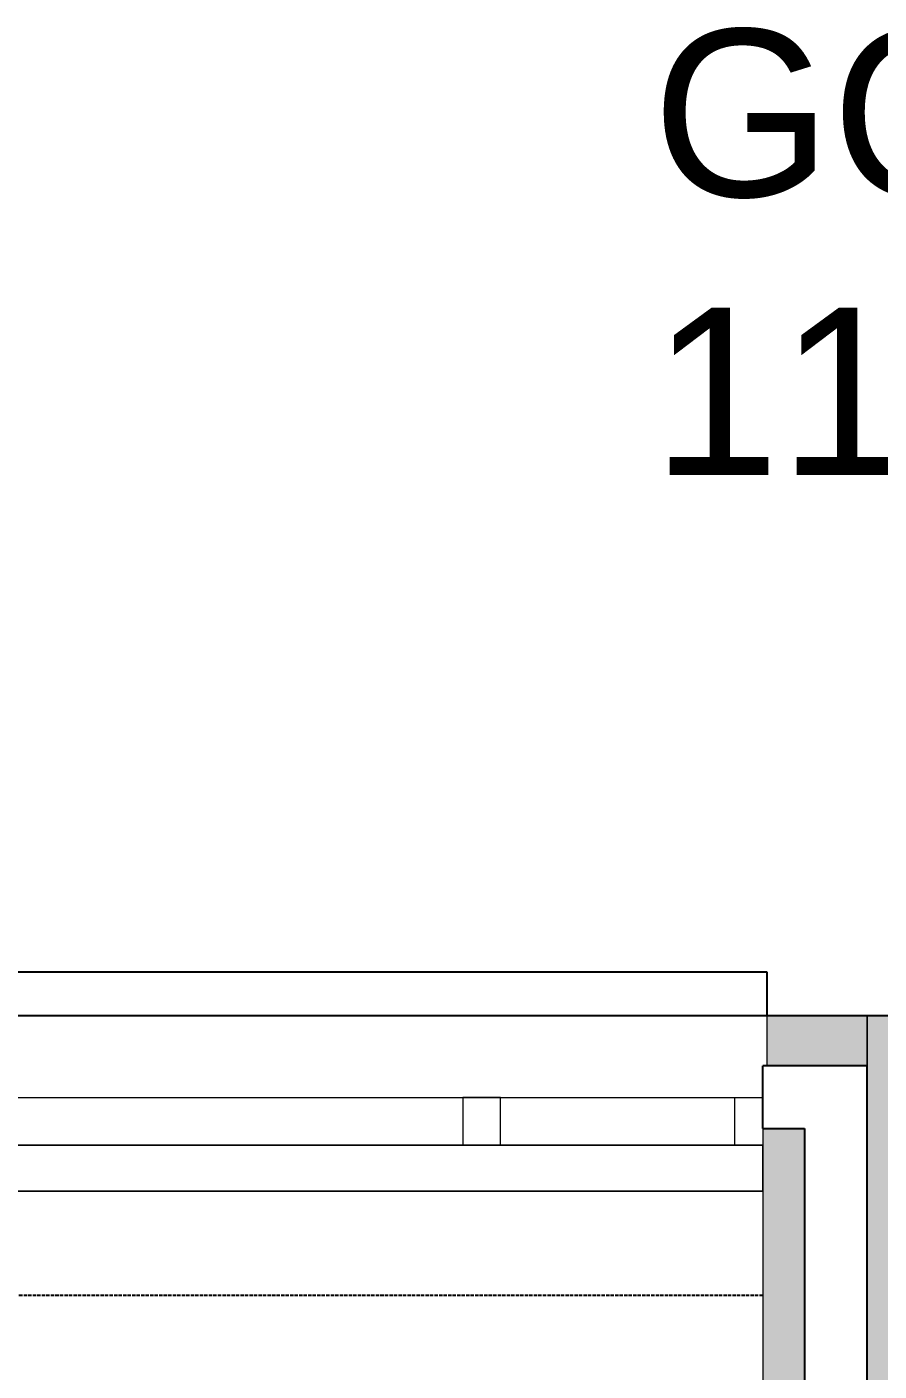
# Model space of a CAD drawing. Header units: millimetres. Extents: x 0 to 59350, y 0 to 29700.
# Drawn here: x 38243 to 38753, y 18796 to 19600 of the extents above; entities that cross this region are included whole.
import ezdxf

# ---------------------------------------------------------------- set-up
doc = ezdxf.new("R2010")
doc.units = ezdxf.units.MM
doc.linetypes.add('PUNKT2_S9', pattern=[1, 0, -1])
doc.linetypes.add('VERDECKT2_S2', pattern=[2.7, 2, -0.7])
doc.layers.add('Standard', color=7, linetype='Continuous', lineweight=25)
doc.styles.add('ARIAL', font='arial.ttf')

msp = doc.modelspace()

# ---------------------------------------------------------------- hatches: boundary and pattern name
at = {"layer": 'Standard', "linetype": 'PUNKT2_S9', "lineweight": 18}
for color, points in [(9, [(38685.55, 18978.72), (38745.55, 18978.72), (38745.55, 19008.72), (38685.55, 19008.72)]), (9, [(38745.55, 19008.72), (38745.55, 18083.72), (38775.55, 18083.72), (38775.55, 19008.72)]), (59, [(38683.05, 18941.22), (38683.05, 18021.22), (38708.05, 18021.22), (38708.05, 18941.22)])]:
    msp.add_hatch(color=color, dxfattribs=at).paths.add_polyline_path(points)

# ---------------------------------------------------------------- linework, layer by layer
at = {"layer": 'Standard', "color": 5, "linetype": 'Continuous', "lineweight": -3}
for p, q in [((38685.55, 19034.72), (38051.55, 19034.72)), ((38685.55, 19008.72), (38685.55, 19034.72))]:
    msp.add_line(p, q, dxfattribs=at)
at = {"layer": 'Standard', "color": 7, "linetype": 'Continuous', "lineweight": -3}
for p, q in [((38025.55, 19008.72), (39650.8, 19008.72)), ((38683.05, 18941.22), (38683.05, 18953.72)), ((38683.05, 18941.22), (38708.05, 18941.22)), ((38708.05, 18941.22), (38708.05, 18046.22))]:
    msp.add_line(p, q, dxfattribs=at)
at = {"layer": 'Standard', "color": 253, "linetype": 'Continuous', "lineweight": 18}
for p, q in [((38745.55, 19008.72), (38685.55, 19008.72)), ((38685.55, 18978.72), (38685.55, 19008.72)), ((38745.55, 18978.72), (38745.55, 19008.72)), ((38745.55, 19008.72), (38745.55, 18083.72)), ((38775.55, 19008.72), (38745.55, 19008.72)), ((38685.55, 18978.72), (38716.8, 18978.72)), ((38716.8, 18978.72), (38745.55, 18978.72))]:
    msp.add_line(p, q, dxfattribs=at)
at = {"layer": 'Standard', "color": 51, "linetype": 'Continuous', "lineweight": -3}
for p, q in [((38683.05, 18959.72), (38683.05, 18978.72)), ((38685.55, 18978.72), (38683.05, 18978.72)), ((38716.8, 18978.72), (38685.55, 18978.72)), ((38745.55, 18978.72), (38716.8, 18978.72)), ((38745.55, 18083.72), (38745.55, 18978.72)), ((38683.05, 18953.72), (38683.05, 18959.72))]:
    msp.add_line(p, q, dxfattribs=at)
at = {"layer": 'Standard', "color": 2, "linetype": 'Continuous', "lineweight": 18}
for p, q in [((37981.55, 18959.72), (38683.05, 18959.72)), ((38526.05, 18959.72), (38503.55, 18959.72)), ((38503.55, 18959.72), (38503.55, 18931.22)), ((38526.05, 18931.22), (38526.05, 18959.72)), ((38666.3, 18931.22), (38666.3, 18959.72)), ((38666.3, 18959.72), (38683.05, 18959.72)), ((38683.05, 18959.72), (38683.05, 18931.22)), ((37981.55, 18931.22), (38683.05, 18931.22)), ((38503.55, 18931.22), (38526.05, 18931.22)), ((38683.05, 18931.22), (38666.3, 18931.22))]:
    msp.add_line(p, q, dxfattribs=at)
at = {"layer": 'Standard', "color": 36, "linetype": 'Continuous', "lineweight": 18}
for p, q in [((38683.05, 18941.22), (38683.05, 18916.22)), ((38708.05, 18941.22), (38683.05, 18941.22)), ((38708.05, 18046.22), (38708.05, 18941.22)), ((38683.05, 18916.22), (38683.05, 18076.22))]:
    msp.add_line(p, q, dxfattribs=at)
at = {"layer": 'Standard', "color": 59, "linetype": 'Continuous', "lineweight": 18}
for p, q in [((38683.05, 18931.22), (37948.05, 18931.22)), ((37948.05, 18931.22), (38683.05, 18931.22)), ((38683.05, 18903.72), (38683.05, 18931.22)), ((38683.05, 18931.22), (38683.05, 18903.72)), ((37920.55, 18903.72), (38683.05, 18903.72)), ((38683.05, 18903.72), (37920.55, 18903.72))]:
    msp.add_line(p, q, dxfattribs=at)
at = {"layer": 'Standard', "color": 7, "linetype": 'VERDECKT2_S2', "lineweight": -3}
msp.add_line((38683.05, 18841.22), (37858.05, 18841.22), dxfattribs=at)

# ---------------------------------------------------------------- texts
at = {"layer": 'Standard', "color": 7, "linetype": 'Continuous', "lineweight": -3, "char_height": 100, "attachment_point": 7, "style": 'ARIAL'}
for s, insert, width in [('\\W0.99;GO', (38616.83, 19497), 266.2018), ('\\W0.98;110.88\\~m2', (38616.83, 19330.5), 712.3674)]:
    msp.add_mtext(s, dxfattribs=dict(at, insert=insert, width=width))

doc.saveas('drawing.dxf')
